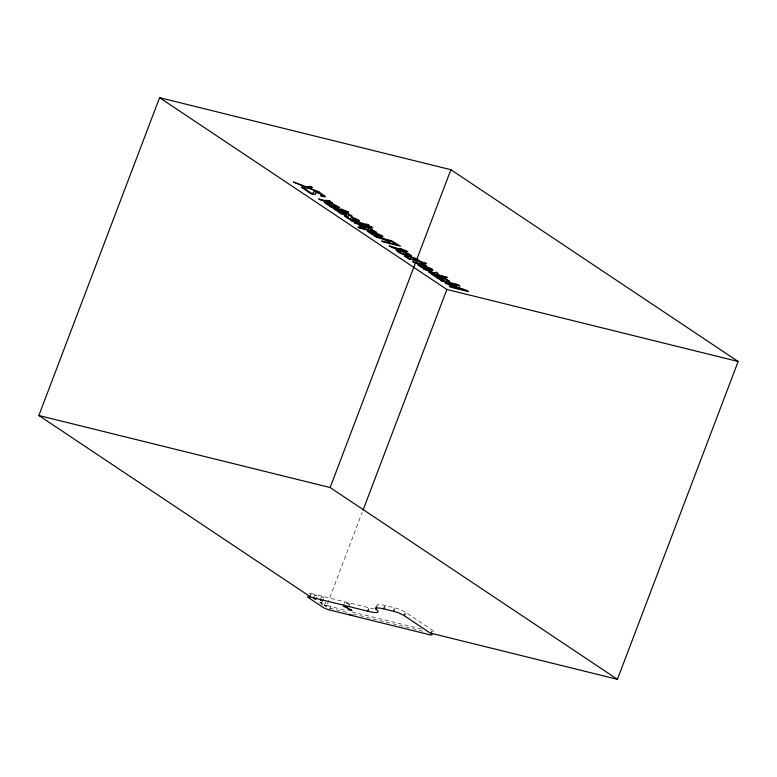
<?xml version="1.0" encoding="UTF-8"?>
<svg xmlns="http://www.w3.org/2000/svg" width="777" height="777" viewBox="0 0 777 777"><rect width="100%" height="100%" fill="white"/><g stroke="black" fill="none" stroke-linecap="round" stroke-linejoin="round"><path stroke-width="0.58" stroke-dasharray="3.88 2.91" d="M313.801 598.416C313.607 592.802 319.57 595.027 315.773 599.125M320.59 600.126C320.406 594.502 326.369 596.726 322.562 600.835M324.941 604.244L325.806 601.981M327.418 603.904L362.218 512.286M329.555 609.994L330.847 606.604L347.212 610.654M343.298 605.963L344.59 602.573L346.96 602.952L349.543 604.351L348.251 607.75M317.055 595.736L315.093 595.027M323.854 597.435L321.882 596.726M349.543 604.351L344.59 602.573M311.227 593.502L369.046 607.808A22.261 3.71 20.8 0 0 374.174 608.886M351.894 611.81L422.047 629.166M329.652 608.168L348.446 612.81M353.147 613.976L425.961 631.983M321.086 603.933L323.106 605.273M377.981 606.245A22.261 3.71 20.8 0 0 376.864 605.37A20.736 3.458 20.8 0 1 384.984 605.438L394.803 607.876A8.294 1.379 20.8 0 1 405.526 612.276L432.342 630.176A7.275 1.214 20.8 0 1 432.566 630.332M308.984 593.434A5.148 0.855 20.8 0 1 310.965 593.443M330.847 606.604A5.148 0.855 20.8 0 1 327.204 605.39M324.563 604.108A5.148 0.855 20.8 0 1 324.194 603.875M433.207 630.885A7.275 1.214 20.8 0 1 433.129 631.516"/><path stroke-width="1.17" d="M308.993 595.852L38.85 415.501L159.586 97.669L450.874 169.707L738.15 361.499L617.414 679.331L431.837 633.44M617.414 679.331L330.138 487.548L450.874 169.707M431.915 631.303L431.05 633.566A7.275 1.214 20.8 0 1 428.943 634.576L329.555 609.994A5.148 0.855 20.8 0 1 322.902 607.264L308.45 597.62A5.148 0.855 20.8 0 1 309.936 596.901L310.79 594.638M363.082 510.023L446.862 289.452L159.586 97.669M309.936 596.901L367.754 611.198L368.619 608.935M367.754 611.198A22.261 3.71 20.8 0 0 375.573 608.77L376.427 606.507M375.573 608.77A20.736 3.458 20.8 0 1 383.692 608.838L384.557 606.575M383.692 608.838L393.512 611.266L394.376 609.003M431.05 633.566L404.244 615.666L405.099 613.403M352.554 615.161L351.408 615.161M408.712 254.953C392.929 252.03 396.746 247.785 408.887 254.487A3.632 0.602 20.8 0 1 408.712 254.953M446.862 289.452L738.15 361.499M38.85 415.501L330.138 487.548M348.931 614.267L350.184 614.782M393.512 611.266A8.294 1.379 20.8 0 1 404.244 615.666M337.626 211.169C339.598 213.772 343.696 214.976 346.94 215.229C338.422 209.1 353.846 216.181 348.698 215.258L352.214 216.249L347.008 212.947L334.032 209.159L337.626 211.169M434.965 276.146C436.936 278.758 441.035 279.963 444.279 280.215C435.751 274.087 451.184 281.167 446.027 280.235L449.553 281.235L444.347 277.933L431.371 274.145L434.965 276.146M339.326 211.665C340.248 213.869 347.707 215.54 342.706 212.238L339.326 211.665M436.664 276.651C437.587 278.846 445.046 280.526 440.044 277.224L436.664 276.651M315.491 193.939C312.043 196.358 306.973 190.384 303.982 189.073L305.973 189.569L311.791 193.444L313.112 193.386C312.587 187.092 334.79 201.049 320.503 195.551C327.797 197.552 314.879 189.879 315.491 193.939M419.133 260.732L418.803 261.091L426.359 263.51L407.838 258.411L409.45 258.809C394.57 252.272 416.958 257.294 419.133 260.732M329.972 201.117L329.166 201.525L332.605 202.904L320.046 199.796L318.706 198.902C327.175 201.816 326.369 199.398 329.972 201.117M423.921 263.85L423.125 264.248L426.563 265.627L414.005 262.529L412.665 261.635C421.134 264.549 420.318 262.121 423.921 263.85M361.626 226.67C373.883 234.178 376.894 228.623 361.626 226.67M346.814 216.725L347.921 217.764A3.273 0.544 20.8 0 0 350.213 218.784L357.439 220.328L350.932 216.909C371.28 224.038 349.864 221.61 344.473 215.987A5.449 0.913 20.8 0 1 345.27 215.676L348.339 216.822L346.814 216.725M384.615 239.054L374.145 235.917C378.778 238.908 385.071 238.461 389.122 242.812L381.73 240.977L383.216 241.968L400.437 246.231L391.414 240.724L384.615 239.054M417.152 260.11C404.137 259.372 402.486 252.253 417.152 260.11M359.246 225.68L364.277 228.739L357.857 227.146L359.197 228.04L376.709 232.372L369.366 228.011L359.246 225.68M367.871 231.303C375.378 238.879 395.833 239.083 371.357 231.692L377.185 235.596C376.262 235.548 368.036 232.77 371.115 232.236L367.871 231.303M417.803 264.636C425.32 272.222 445.765 272.426 421.289 265.035L427.127 268.929C426.194 268.891 417.968 266.113 421.047 265.579L417.803 264.636M326.126 202.904L329.866 205.215L336.771 206.925A3.632 0.602 20.8 0 0 336.946 206.459L332.779 204.37L326.126 202.904M380.963 236.091L378.826 235.985L374.407 233.032L380.963 236.091M430.905 269.434L428.768 269.318L424.339 266.365L430.905 269.434M434.081 273.261L428.865 272.445L447.377 277.564L436.091 274.232L437.995 273.261L436.285 272.115L434.625 272.989L423.552 268.9L434.081 273.261M386.791 239.986L391.064 243.288L396.96 244.745L391.783 241.433L386.791 239.986M313.918 598.368L315.773 599.125L313.918 598.368M320.707 600.067L322.562 600.835L320.707 600.067M320.231 602.398L321.96 603.107L320.231 602.398M324.621 605.322L326.35 606.031L324.621 605.322M343.58 605.827C346.192 609.042 351.69 607.828 343.58 605.827M347.533 608.508C350.136 611.713 355.643 610.508 347.533 608.508M324.135 201.894C326.389 205.614 334.227 207.372 339.122 207.896A6.556 1.088 20.8 0 0 338.966 207.041L332.673 203.856L324.135 201.894M396.085 249.922C398.339 253.652 406.167 255.41 411.072 255.924A6.556 1.088 20.8 0 0 410.907 255.079L404.623 251.894L396.085 249.922M307.906 187.976L302.981 188.403L301.204 187.218L305.254 186.946L293.395 182.003L306.07 186.752L310.8 186.383L312.558 187.558L308.741 187.781L319.969 192.502L307.906 187.976M456.575 284.838L445.153 283.323L464.287 289.986L449.718 286.373L451.136 287.315L468.366 291.579L466.249 290.161L448.543 284.46L459.994 285.985L457.896 284.586L440.666 280.322L442.074 281.264L456.575 284.838M331.556 206.779L329.895 206.371L333.857 208.421L348.582 212.102L342.453 209.479L340.734 209.052L341.997 209.897L333.799 207.877L331.556 206.779M363.393 223.485L350.893 220.386L352.253 221.299L364.753 224.388L363.393 223.485M368.123 224.65L365.724 224.058L369.483 225.563L368.123 224.65M371.484 226.903L354.263 222.64L355.594 223.533L372.824 227.797L371.484 226.903M390.802 246.338L389.141 245.92L393.104 247.97L407.828 251.651L401.699 249.028L399.97 248.601L401.243 249.456L390.802 246.338"/></g></svg>
